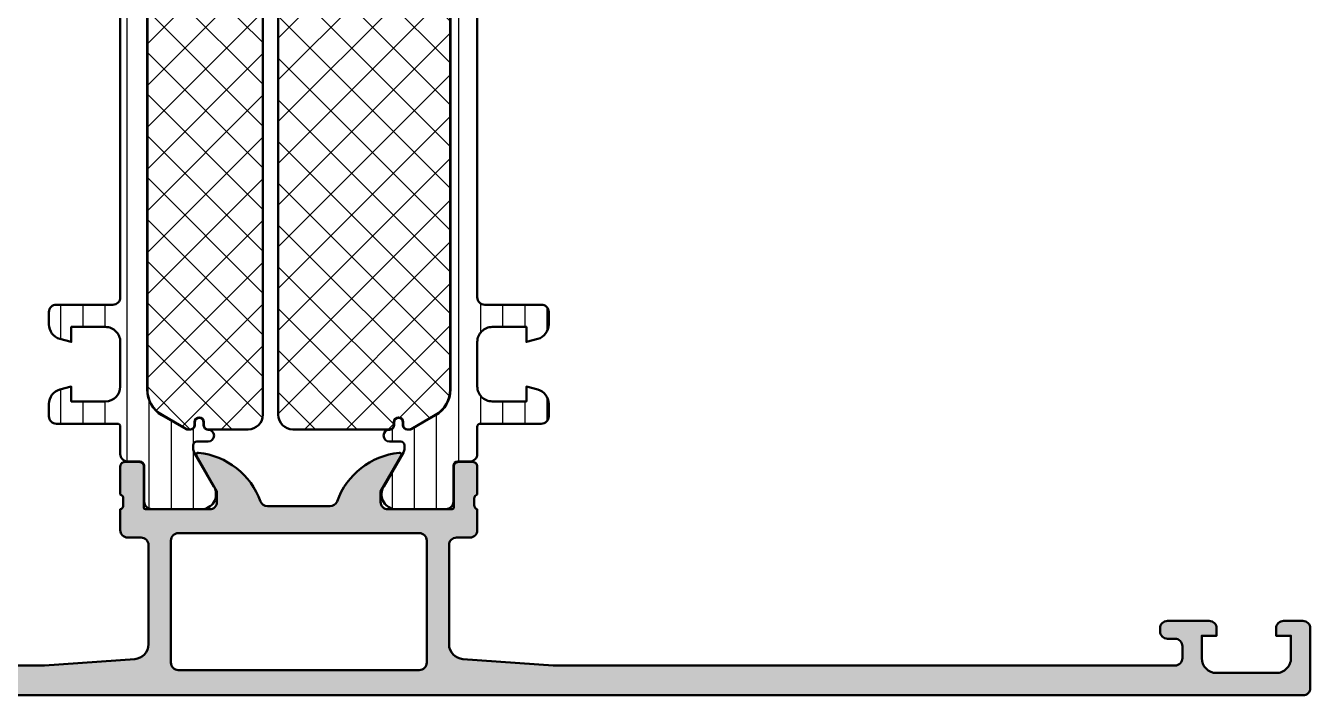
# Model space of a CAD drawing. Extents: x 0 to 136, y 0 to 90.
# Drawn here: x 49.6 to 136, y 0 to 45 of the extents above; entities that cross this region are included whole.
import ezdxf

# ---------------------------------------------------------------- set-up
doc = ezdxf.new("R2010")
doc.units = 0
for name, color, linetype, lineweight in [('0S-Alu contour', 7, 'Continuous', 50), ('0S-Alu hatch', 252, 'Continuous', 25), ('0S-Plastic contour', 254, 'Continuous', 50), ('0S-Plastic hatch', 253, 'Continuous', 25), ('0S-PT contour', 91, 'Continuous', 50), ('0S-PT hatch', 103, 'Continuous', 25)]:
    doc.layers.add(name, color=color, linetype=linetype, lineweight=lineweight)
pattern_1 = [(90, (0, 0), (-1.4859, 0), [])]
pattern_2 = [(135, (0, 0), (-1.403165018917055, -1.403165018917055), []), (225, (0, 0), (1.403165018917055, -1.403165018917055), [])]

# ---------------------------------------------------------------- blocks, each defined once
blk = doc.blocks.new('462340__4748A90D_C216_4EE1_9F30_8732400B8EC2_')
at = {"layer": '0S-Alu hatch'}
h = blk.add_hatch(color=256, dxfattribs=at)
edge = h.paths.add_edge_path()
edge.add_line((78.10000072992214, 10.1), (78.10000072992214, 3.431119203401266))
edge.add_arc((79.1000007299221, 3.43111935468617), 0.9999999999999573, 180.0000086648561, 265.9143832200261)
edge.add_line((79.02875367993421, 2.433660654855476), (85.10000072992212, 2.000000000000012))
edge.add_line((85.10000072992212, 2.000000000000012), (126.9000007299221, 1.999999999999998))
edge.add_arc((126.9000007299221, 2.500000151284903), 0.5000000000000142, 270.0000000000033, 360)
edge.add_line((127.4000007299221, 2.500000151284901), (127.4000007299221, 3.300000000000008))
edge.add_arc((126.9000007299221, 3.300000151284855), 0.5000000000000427, 359.9999826702877, 450.0000000000048)
edge.add_line((126.900000729922, 3.800000151284898), (126.4000007299221, 3.799999999999998))
edge.add_ellipse((126.4000009881817, 4.300000258259533), major_axis=(-0.5000002582596014, 0), ratio=1, start_angle=1.2253957095254009e-05, end_angle=89.99997040565108, ccw=False)
edge.add_line((125.9000007299221, 4.300000151284887), (125.9000007299221, 4.499999999999996))
edge.add_ellipse((126.4000007299221, 4.500000151284844), major_axis=(-0.5000000000000514, 0), ratio=1, start_angle=-90, end_angle=1.732971230694602e-05, ccw=False)
edge.add_line((126.4000007299221, 5.000000151284893), (129.2000007299221, 4.999999999999999))
edge.add_ellipse((129.2000009881815, 4.500000258259441), major_axis=(-0.4999997417406245, 0), ratio=1, start_angle=179.999987746043, end_angle=270.00002959435665, ccw=False)
edge.add_line((129.7000007299221, 4.500000151284903), (129.7000007299221, 4))
edge.add_line((129.7000007299221, 4), (128.7000007299221, 4))
edge.add_line((128.7000007299221, 4), (128.7000007299221, 2.500000000000007))
edge.add_arc((129.7000007299221, 2.500000151284881), 1, 180.0000086226911, 269.9999999999984)
edge.add_line((129.7000007299221, 1.500000151284881), (133.7000007299221, 1.499999999999999))
edge.add_arc((133.7000007299221, 2.500000151284894), 1, 269.9999999999984, 360)
edge.add_line((134.7000007299221, 2.500000151284871), (134.7000007299221, 3.999999999999999))
edge.add_line((134.7000007299221, 3.999999999999999), (133.7000007299221, 3.999999999999999))
edge.add_line((133.7000007299221, 3.999999999999999), (133.7000007299221, 4.499999999999984))
edge.add_ellipse((134.2000007299221, 4.500000151284865), major_axis=(-0.500000000000023, 0), ratio=1, start_angle=-90.00000000000972, end_angle=1.732971230694602e-05, ccw=False)
edge.add_line((134.2000007299221, 5.000000151284893), (135.5000007299221, 5))
edge.add_ellipse((135.5000009881815, 4.500000258259434), major_axis=(-0.4999997417406325, 0), ratio=1, start_angle=179.999987746043, end_angle=270.0000295943599, ccw=False)
edge.add_line((136.0000007299221, 4.500000151284893), (136.0000007299221, 0.5))
edge.add_ellipse((135.5000007299221, 0.5000001512849401), major_axis=(-0.5000000000000514, 0), ratio=1, start_angle=90.00000000000318, end_angle=179.9999826702878, ccw=False)
edge.add_line((135.5000007299221, 1.512848939e-07), (0.5000007299221068, 0))
edge.add_ellipse((0.5000009881816695, 0.5000002582595074), major_axis=(-0.5000002582595742, 0), ratio=1, start_angle=1.2253957095254009e-05, end_angle=89.99997040564938, ccw=False)
edge.add_line((7.299221068e-07, 0.500000151284894), (7.299221068e-07, 4.5))
edge.add_ellipse((0.5000007299221226, 4.500000151284853), major_axis=(-0.5000000000000387, 0), ratio=1, start_angle=-89.99999999999818, end_angle=1.732971230694602e-05, ccw=False)
edge.add_line((0.5000007299221066, 5.000000151284893), (1.800000729922119, 4.999999999999999))
edge.add_ellipse((1.800000988181493, 4.50000025825943), major_axis=(-0.4999997417406351, 0), ratio=1, start_angle=179.999987746043, end_angle=270.00002959435966, ccw=False)
edge.add_line((2.300000729922118, 4.500000151284894), (2.300000729922118, 3.999999999999999))
edge.add_line((2.300000729922118, 3.999999999999999), (1.300000729922118, 3.999999999999998))
edge.add_line((1.300000729922118, 3.999999999999998), (1.300000729922118, 2.5))
edge.add_arc((2.300000729922119, 2.500000151284893), 1.000000000000001, 180.0000086226911, 270)
edge.add_line((2.300000729922119, 1.500000151284892), (6.300000729922117, 1.499999999999998))
edge.add_arc((6.300000729922118, 2.500000151284893), 1, 269.9999999999999, 360)
edge.add_line((7.300000729922118, 2.500000151284896), (7.300000729922118, 4))
edge.add_line((7.300000729922118, 4), (6.300000729922118, 4))
edge.add_line((6.300000729922118, 4), (6.300000729922118, 4.499999999999996))
edge.add_ellipse((6.800000729922135, 4.500000151284851), major_axis=(-0.5000000000000407, 0), ratio=1, start_angle=-89.9999999999983, end_angle=1.732971230694602e-05, ccw=False)
edge.add_line((6.80000072992212, 5.000000151284893), (9.600000729922133, 4.999999999999999))
edge.add_ellipse((9.600000988181502, 4.500000258259426), major_axis=(-0.4999997417406396, 0), ratio=1, start_angle=179.999987746043, end_angle=270.00002959435903, ccw=False)
edge.add_line((10.10000072992213, 4.500000151284889), (10.10000072992212, 4.299999999999996))
edge.add_ellipse((9.600000729922112, 4.30000015128493), major_axis=(-0.5000000000000372, 0), ratio=1, start_angle=90.00000000000199, end_angle=179.9999826702878, ccw=False)
edge.add_line((9.600000729922128, 3.800000151284892), (9.100000729922135, 3.799999999999999))
edge.add_arc((9.100000729922135, 3.300000151284889), 0.5000000000000054, 90, 180)
edge.add_line((8.60000072992213, 3.300000151284888), (8.60000072992213, 2.500000000000003))
edge.add_arc((9.100000729922117, 2.500000151284881), 0.4999999999999876, 180.0000173297123, 269.9999999999969)
edge.add_line((9.10000072992209, 2.000000151284893), (50.90000072992211, 2.000000000000012))
edge.add_line((50.90000072992211, 2.000000000000012), (56.97124777991003, 2.43366050357058))
edge.add_arc((56.9000007299221, 3.431119354686228), 1.000000000000021, 274.0856161624078, 360)
edge.add_line((57.90000072992213, 3.431119354686229), (57.9000007299221, 10.10000000000002))
edge.add_arc((57.40000072992211, 10.10000015128492), 0.4999999999999858, 359.9999826702877, 449.9999999999984)
edge.add_line((57.40000072992213, 10.6000001512849), (56.50000072992209, 10.60000000000001))
edge.add_ellipse((56.50000098818168, 11.10000025825949), major_axis=(-0.5000002582595428, 0), ratio=1, start_angle=1.2253957095254009e-05, end_angle=89.99997040564631, ccw=False)
edge.add_line((56.00000072992215, 11.10000015128489), (56.00000072992213, 12.50000000000001))
edge.add_arc((55.92116428337911, 12.76752074327801), 0.2788950563274165, 286.4198676340515, 361.1645893740953)
edge.add_line((56.20000172992214, 12.77318915127637), (56.20000172992213, 13.22678299999145))
edge.add_arc((55.92113363427893, 13.23244381075341), 0.2789255417371863, 358.8370988571684, 433.5754054446442)
edge.add_line((56.00000072992211, 13.49998715127638), (56.00000072992215, 15.379998))
edge.add_ellipse((56.30000072992216, 15.37999815128483), major_axis=(-0.3000000000000495, 0), ratio=1, start_angle=-89.99999999999591, end_angle=2.8889863301628793e-05, ccw=False)
edge.add_line((56.30000072992213, 15.67999815128488), (57.27997504896491, 15.67999799999999))
edge.add_ellipse((57.2799753072242, 15.37999825825937), major_axis=(-0.2999997417407353, 0), ratio=1, start_angle=179.9999795628631, end_angle=270.0000493239352, ccw=False)
edge.add_line((57.57997504896493, 15.37999815128486), (57.57997504896493, 12.61999999999999))
edge.add_arc((57.6999750489649, 12.62000015128488), 0.1199999999999832, 180.0000722334889, 270.0000000000033)
edge.add_line((57.69997504896491, 12.5000001512849), (62.00000072992217, 12.49999999999999))
edge.add_arc((62.00000072992219, 13.00000015128494), 0.500000000000057, 269.9999999999984, 360)
edge.add_line((62.50000072992225, 13.00000015128492), (62.50000072992218, 13.70000000000012))
edge.add_line((62.50000072992218, 13.70000000000012), (61.11850527229989, 16.09282032302725))
edge.add_ellipse((61.23812054952814, 16.16188029331535), major_axis=(-0.1381198539044319, 0), ratio=1, start_angle=-96.01275253639301, end_angle=30.0000207579061, ccw=False)
edge.add_ellipse((60.72883797489375, 11.32674742914675), major_axis=(-4.999999999999094, 0), ratio=1, start_angle=199.9129096859919, end_angle=263.9872298561636, ccw=False)
edge.add_arc((65.90000072992252, 13.20000015128572), 0.5000000000007147, 199.912909685965, 269.9999999999739)
edge.add_line((65.90000072992231, 12.700000151285), (70.10000072992209, 12.69999999999999))
edge.add_arc((70.10000072992219, 13.20000015128604), 0.50000000000116, 269.9999999999886, 340.0870903139991)
edge.add_ellipse((75.27116348495089, 11.32674742914719), major_axis=(-4.999999999998536, 0), ratio=1, start_angle=276.0127701438396, end_angle=340.08709031401264, ccw=False)
edge.add_ellipse((74.76188094527353, 16.16188036663635), major_axis=(-0.1381197846484368, 0), ratio=1, start_angle=150.000000000033, end_angle=276.01277014384436, ccw=False)
edge.add_line((74.88149618754436, 16.0928204743122), (73.50000072992218, 13.70000000000001))
edge.add_line((73.50000072992218, 13.70000000000001), (73.50000072992214, 12.99999999999991))
edge.add_arc((74.00000072992206, 13.00000015128482), 0.499999999999929, 180.0000173297123, 270.0000000000017)
edge.add_line((74.00000072992208, 12.5000001512849), (78.30002641087913, 12.50000000000001))
edge.add_arc((78.30002641087913, 12.62000015128514), 0.1200000000002177, 270, 360)
edge.add_line((78.42002641087934, 12.62000015128514), (78.42002641087934, 15.37999800000026))
edge.add_ellipse((78.72002641087937, 15.37999815128508), major_axis=(-0.3000000000000637, 0), ratio=1, start_angle=-89.99999999998897, end_angle=2.8889863301628793e-05, ccw=False)
edge.add_line((78.72002641087931, 15.67999815128514), (79.70000072992211, 15.67999800000024))
edge.add_ellipse((79.70000098818144, 15.37999825825965), major_axis=(-0.2999997417407087, 0), ratio=1, start_angle=179.9999795628631, end_angle=270.000049323942, ccw=False)
edge.add_line((80.00000072992214, 15.37999815128513), (80.00000072992214, 13.49998699999172))
edge.add_arc((80.07886782556533, 13.23244381075367), 0.2789255417371708, 106.4246033422993, 181.1628700728868)
edge.add_line((79.79999972992213, 13.22678315127661), (79.79999972992213, 12.77318899999172))
edge.add_arc((80.07883717646519, 12.76752074327824), 0.2788950563274377, 178.835441699224, 253.5801235805065)
edge.add_line((80.00000072992214, 12.50000015128512), (80.00000072992214, 11.09999999999997))
edge.add_ellipse((79.50000072992215, 11.10000015128489), major_axis=(-0.4999999999999945, 0), ratio=1, start_angle=89.9999999999983, end_angle=179.9999826702878, ccw=False)
edge.add_line((79.50000072992214, 10.6000001512849), (78.60000072992212, 10.60000000000001))
edge.add_arc((78.60000072992214, 10.10000015128491), 0.5, 90.00000000000325, 180.0000173297123)
edge = h.paths.add_edge_path()
edge.add_arc((76.10000072992213, 10.4000001512849), 0.5, 0, 90)
edge.add_line((76.10000072992213, 10.9000001512849), (59.90000072992211, 10.90000000000001))
edge.add_arc((59.90000072992211, 10.4000001512849), 0.5, 90, 180)
edge.add_line((59.40000072992211, 10.4000001512849), (59.40000072992211, 2.199999999999993))
edge.add_arc((59.90000072992211, 2.200000151284888), 0.5, 180.0000173297123, 270)
edge.add_line((59.90000072992211, 1.700000151284888), (76.10000072992213, 1.699999999999994))
edge.add_arc((76.10000072992213, 2.200000151284888), 0.5, 270, 360)
edge.add_line((76.60000072992213, 2.200000151284888), (76.60000072992213, 10.4000001512849))
at = {"layer": '0S-Alu contour', "color": 7}
for points in [[(56.30000072992213, 15.67999815128488), (57.27997504896491, 15.67999799999999)], [(62.50000072992225, 13.00000015128492), (62.50000072992218, 13.70000000000012), (61.11850527229989, 16.09282032302725)], [(74.88149618754436, 16.0928204743122), (73.50000072992218, 13.70000000000001), (73.50000072992214, 12.99999999999991)], [(78.72002641087931, 15.67999815128514), (79.70000072992211, 15.67999800000024)], [(56.00000072992211, 13.49998715127638), (56.00000072992215, 15.379998)], [(57.57997504896493, 15.37999815128486), (57.57997504896493, 12.61999999999999)], [(78.42002641087934, 12.62000015128514), (78.42002641087934, 15.37999800000026)], [(80.00000072992214, 15.37999815128513), (80.00000072992214, 13.49998699999172)], [(56.20000172992214, 12.77318915127637), (56.20000172992213, 13.22678299999145)], [(79.79999972992213, 13.22678315127661), (79.79999972992213, 12.77318899999172)], [(56.00000072992215, 11.10000015128489), (56.00000072992213, 12.50000000000001)], [(57.69997504896491, 12.5000001512849), (62.00000072992217, 12.49999999999999)], [(65.90000072992231, 12.700000151285), (70.10000072992209, 12.69999999999999)], [(74.00000072992208, 12.5000001512849), (78.30002641087913, 12.50000000000001)], [(80.00000072992214, 12.50000015128512), (80.00000072992214, 11.09999999999997)], [(57.40000072992213, 10.6000001512849), (56.50000072992209, 10.60000000000001)], [(59.40000072992211, 10.4000001512849), (59.40000072992211, 2.199999999999993)], [(76.10000072992213, 10.9000001512849), (59.90000072992211, 10.90000000000001)], [(76.60000072992213, 2.200000151284888), (76.60000072992213, 10.4000001512849)], [(79.50000072992214, 10.6000001512849), (78.60000072992212, 10.60000000000001)], [(57.90000072992213, 3.431119354686229), (57.9000007299221, 10.10000000000002)], [(78.10000072992214, 10.1), (78.10000072992214, 3.431119203401266)], [(125.9000007299221, 4.300000151284887), (125.9000007299221, 4.499999999999996)], [(126.4000007299221, 5.000000151284893), (129.2000007299221, 4.999999999999999)], [(129.7000007299221, 4.500000151284903), (129.7000007299221, 4), (128.7000007299221, 4), (128.7000007299221, 2.500000000000007)], [(134.7000007299221, 2.500000151284871), (134.7000007299221, 3.999999999999999), (133.7000007299221, 3.999999999999999), (133.7000007299221, 4.499999999999984)], [(134.2000007299221, 5.000000151284893), (135.5000007299221, 5)], [(136.0000007299221, 4.500000151284893), (136.0000007299221, 0.5)], [(126.900000729922, 3.800000151284898), (126.4000007299221, 3.799999999999998)], [(127.4000007299221, 2.500000151284901), (127.4000007299221, 3.300000000000008)], [(9.10000072992209, 2.000000151284893), (50.90000072992211, 2.000000000000012), (56.97124777991003, 2.43366050357058)], [(79.02875367993421, 2.433660654855476), (85.10000072992212, 2.000000000000012), (126.9000007299221, 1.999999999999998)], [(59.90000072992211, 1.700000151284888), (76.10000072992213, 1.699999999999994)], [(129.7000007299221, 1.500000151284881), (133.7000007299221, 1.499999999999999)], [(135.5000007299221, 1.512848939e-07), (0.5000007299221066, 0)]]:
    blk.add_lwpolyline(points, dxfattribs=at)
at = {"layer": '0S-Alu contour', "color": 7, "extrusion": (0, 0, -1)}
for centre, radius, start, end in [((-56.30000072992216, 15.37999815128483), 0.3000000000000495, 359.9999711101367, 89.99999999999594), ((-57.2799753072242, 15.37999825825937), 0.2999997417407353, 89.99995067606481, 180.000020437137), ((-61.23812054952814, 16.16188029331535), 0.1381198539044319, 329.999979242094, 96.01275253639307), ((-60.72883797489375, 11.32674742914675), 4.999999999999094, 96.01277014383638, 160.0870903140081), ((-75.27116348495089, 11.32674742914719), 4.999999999998536, 19.91290968598734, 83.98722985616041), ((-74.76188094527353, 16.16188036663635), 0.1381197846484368, 83.98722985615565, 209.9999999999671), ((-78.72002641087937, 15.37999815128508), 0.3000000000000637, 359.9999711101367, 89.99999999998914), ((-79.70000098818144, 15.37999825825965), 0.2999997417407087, 89.99995067605803, 180.000020437137), ((-56.50000098818168, 11.10000025825949), 0.5000002582595428, 270.0000295943537, 359.9999877460429), ((-79.50000072992215, 11.10000015128489), 0.4999999999999945, 180.0000173297123, 270.0000000000017), ((-126.4000007299221, 4.500000151284844), 0.5000000000000514, 359.9999826702877, 90), ((-129.2000009881815, 4.500000258259441), 0.4999997417406245, 89.99997040564338, 180.0000122539571), ((-134.2000007299221, 4.500000151284865), 0.500000000000023, 359.9999826702877, 90.00000000000978), ((-135.5000009881815, 4.500000258259434), 0.4999997417406325, 89.99997040564013, 180.0000122539571), ((-126.4000009881817, 4.300000258259533), 0.5000002582596014, 270.0000295943489, 359.9999877460429), ((-135.5000007299221, 0.5000001512849401), 0.5000000000000514, 180.0000173297123, 269.9999999999968)]:
    blk.add_arc(centre, radius, start, end, dxfattribs=at)
at = {"layer": '0S-Alu contour', "color": 7}
for centre, radius, start, end in [((55.92113363427893, 13.23244381075341), 0.2789255417371863, 358.8370988571684, 73.5754054446442), ((62.00000072992219, 13.00000015128494), 0.500000000000057, 269.9999999999984, 0), ((65.90000072992252, 13.20000015128572), 0.5000000000007147, 199.912909685965, 269.9999999999739), ((70.10000072992219, 13.20000015128604), 0.50000000000116, 269.9999999999886, 340.0870903139991), ((74.00000072992206, 13.00000015128482), 0.499999999999929, 180.0000173297123, 270.0000000000017), ((80.07886782556533, 13.23244381075367), 0.2789255417371708, 106.4246033422993, 181.1628700728868), ((55.92116428337911, 12.76752074327801), 0.2788950563274165, 286.4198676340515, 1.164589374095359), ((57.6999750489649, 12.62000015128488), 0.1199999999999832, 180.0000722334889, 270.0000000000033), ((78.30002641087913, 12.62000015128514), 0.1200000000002177, 270, 0), ((80.07883717646519, 12.76752074327824), 0.2788950563274377, 178.835441699224, 253.5801235805065), ((57.40000072992211, 10.10000015128492), 0.4999999999999858, 359.9999826702877, 89.99999999999837), ((59.90000072992211, 10.4000001512849), 0.5, 90, 180), ((76.10000072992213, 10.4000001512849), 0.5, 0, 90), ((78.60000072992214, 10.10000015128491), 0.5, 90.00000000000325, 180.0000173297123), ((126.9000007299221, 3.300000151284855), 0.5000000000000427, 359.9999826702877, 90.00000000000487), ((56.9000007299221, 3.431119354686228), 1.000000000000021, 274.0856161624078, 0), ((79.1000007299221, 3.43111935468617), 0.9999999999999573, 180.0000086648561, 265.9143832200261), ((59.90000072992211, 2.200000151284888), 0.5, 180.0000173297123, 270), ((76.10000072992213, 2.200000151284888), 0.5, 270, 0), ((126.9000007299221, 2.500000151284903), 0.5000000000000142, 270.0000000000033, 0), ((129.7000007299221, 2.500000151284881), 1, 180.0000086226911, 269.9999999999984), ((133.7000007299221, 2.500000151284894), 1, 269.9999999999984, 0)]:
    blk.add_arc(centre, radius, start, end, dxfattribs=at)
blk = doc.blocks.new('284597__A6F63FD5_D8BB_4A15_8F1B_646C4F07533F___648DB167_A982_4746_BD56_8C2FD0CB7679_')
at = {"layer": '0S-Plastic hatch'}
h = blk.add_hatch(dxfattribs=at)
h.set_pattern_fill('ANSI31', color=256, scale=0.4680000000000001, angle=45, style=0)
h.set_pattern_definition(pattern_1)
edge = h.paths.add_edge_path()
edge.add_ellipse((52.20000000000032, 62.92155924204918), major_axis=(-0.9999999999999092, 0), ratio=1, start_angle=0, end_angle=75.00000000000159, ccw=False)
edge.add_line((51.2000000000004, 62.92155924204917), (51.2000000000004, 63.75230846542357))
edge.add_ellipse((51.7000000000004, 63.75230846542357), major_axis=(-0.5, 0), ratio=1, start_angle=270.00000000000324, end_angle=360, ccw=False)
edge.add_line((51.70000000000037, 64.25230846542357), (55.80000000000039, 64.25230846542351))
edge.add_arc((55.80000000000039, 64.45230846542351), 0.2000000000000028, 270, 360)
edge.add_line((56.00000000000039, 64.45230846542351), (56.0000000000004, 66.29231414433303))
edge.add_ellipse((56.4999973210981, 66.292314144333), major_axis=(-0.4999973210977017, 0), ratio=1, start_angle=269.99969301797546, end_angle=360, ccw=False)
edge.add_line((56.50000000000728, 66.79231146542352), (57.31033133334063, 66.79231146542355))
edge.add_arc((57.31033133334064, 67.09231146542355), 0.2999999999999971, 269.9999999999986, 360)
edge.add_line((57.61033133334064, 67.09231146542353), (57.60999938294361, 69.49230984835981))
edge.add_ellipse((58.10999536038223, 69.49231248798493), major_axis=(-0.4999959774455833, 0), ratio=1, start_angle=-90.00030248118418, end_angle=0.0003024817733034979, ccw=False)
edge.add_line((58.10999800000729, 69.99230846542355), (61.58653949810679, 69.99230846542355))
edge.add_ellipse((61.44422884911543, 69.0024903907007), major_axis=(-0.9999960709244742, 0), ratio=1, start_angle=147.2729839001596, end_angle=261.81839194810016, ccw=False)
edge.add_line((62.28548149810678, 68.46185546542355), (60.96696464879562, 66.17811697875126))
edge.add_arc((61.39997736552599, 65.92811700445172), 0.4999999999999846, 150.0000034006562, 180.0057438232341)
edge.add_line((60.89997736803845, 65.9280668801379), (60.90000000000981, 65.70230846544109))
edge.add_arc((61.1500000000273, 65.70230846544106), 0.2500000000174865, 180, 270.0000000000017)
edge.add_line((61.1500000000273, 65.45230846542358), (61.90040663939139, 65.45230846542354))
edge.add_ellipse((61.90040663939139, 65.05304939230678), major_axis=(-0.3992590731167667, 0), ratio=1, start_angle=90, end_angle=270, ccw=False)
edge.add_arc((61.90040663939138, 64.35230846542345), 0.3014818537665747, 89.99999999999864, 180)
edge.add_line((61.59892478562481, 64.3523084654235), (61.59892478562481, 64.1517376701373))
edge.add_ellipse((61.29949558091105, 64.15173767013732), major_axis=(-0.2994292047137605, 0), ratio=1, start_angle=0, end_angle=180, ccw=False)
edge.add_line((61.00006637619729, 64.15173767013732), (61.00006637619728, 64.35230846542362))
edge.add_arc((60.70006637619731, 64.35230846542359), 0.2999999999999687, 0, 86.60636072854572)
edge.add_line((60.71782504208574, 64.65178238713605), (60.53498719053997, 64.65178238713608))
edge.add_arc((60.53498719053984, 64.451782387136), 0.2000000000000739, 89.9999999999654, 119.9999999999628)
edge.add_line((60.43498719053992, 64.62498746789302), (58.80000000000038, 63.68102717331328))
edge.add_arc((59.80000000000029, 61.9489763657445), 1.999999999999884, 119.9999999999993, 180)
edge.add_line((57.80000000000041, 61.94897636574453), (57.8000000000004, 20.55564056505541))
edge.add_arc((59.80000000000036, 20.55564056505542), 1.999999999999964, 180, 240.0000000000007)
edge.add_line((58.80000000000041, 18.82358975748656), (60.43498719053991, 17.87962946290705))
edge.add_arc((60.53498719054011, 18.05283454366383), 0.2000000000000009, 239.9999999999339, 269.9999999999308)
edge.add_line((60.53498719053987, 17.85283454366382), (60.71782504208576, 17.85283454366388))
edge.add_arc((60.70006637619734, 18.15230846537632), 0.2999999999999465, 273.3936392714545, 360)
edge.add_line((61.00006637619728, 18.15230846537631), (61.00006637619728, 18.35287926066258))
edge.add_ellipse((61.29949558091104, 18.35287926066258), major_axis=(-0.2994292047137605, 0), ratio=1, start_angle=180, end_angle=360, ccw=False)
edge.add_line((61.5989247856248, 18.35287926066261), (61.5989247856248, 18.15230846537631))
edge.add_arc((61.90040663939133, 18.15230846537641), 0.301481853766532, 180, 270.0000000000108)
edge.add_ellipse((61.90040663939139, 17.45156753849313), major_axis=(-0.3992590731167524, 0), ratio=1, start_angle=90, end_angle=270, ccw=False)
edge.add_line((61.90040663939139, 17.05230846537638), (61.15000000002726, 17.05230846537635))
edge.add_arc((61.15000000002728, 16.80230846535887), 0.2500000000174793, 90.00000000000487, 180)
edge.add_line((60.9000000000098, 16.80230846535878), (60.89997736803844, 16.57655005066198))
edge.add_arc((61.39997736552601, 16.57649992634819), 0.5000000000000032, 179.9942561767658, 209.9999965993458)
edge.add_line((60.96696464879563, 16.32649995204862), (62.28548149810677, 14.04276146537634))
edge.add_ellipse((61.44422884911544, 13.50212654009919), major_axis=(-0.9999960709244679, 0), ratio=1, start_angle=98.1816080518995, end_angle=212.7270160998411, ccw=False)
edge.add_line((61.58653949810679, 12.51230846537635), (58.10999800000729, 12.51230846537635))
edge.add_ellipse((58.10999536038224, 13.01230444281497), major_axis=(-0.4999959774455922, 0), ratio=1, start_angle=-0.0003024817733034979, end_angle=90.00030248118418, ccw=False)
edge.add_line((57.60999938294361, 13.01230708244006), (57.61033133334064, 15.41230546537633))
edge.add_arc((57.31033133334062, 15.41230546537633), 0.3000000000000114, 0, 90)
edge.add_line((57.31033133334062, 15.71230546537634), (56.50000000000727, 15.71230546537634))
edge.add_ellipse((56.49999732109808, 16.21230278646685), major_axis=(-0.4999973210976841, 0), ratio=1, start_angle=0, end_angle=90.00030698202619, ccw=False)
edge.add_line((56.0000000000004, 16.21230278646686), (56.0000000000004, 18.05230846537629))
edge.add_arc((55.80000000000037, 18.05230846537634), 0.2000000000000242, 0, 89.99999999998575)
edge.add_line((55.80000000000042, 18.25230846537637), (51.70000000000039, 18.25230846537631))
edge.add_ellipse((51.70000000000039, 18.75230846537629), major_axis=(-0.4999999999999858, 0), ratio=1, start_angle=0, end_angle=90, ccw=False)
edge.add_line((51.2000000000004, 18.75230846537631), (51.2000000000004, 19.58305768875067))
edge.add_ellipse((52.2000000000004, 19.58305768875067), major_axis=(-1, 0), ratio=1, start_angle=285.00000000000125, end_angle=360, ccw=False)
edge.add_line((51.94118095489786, 20.54898351503974), (52.7000000000004, 20.75230846537637))
edge.add_line((52.7000000000004, 20.75230846537637), (52.7000000000004, 19.75230846537636))
edge.add_line((52.7000000000004, 19.75230846537636), (55.00000000000039, 19.75230846537636))
edge.add_arc((55.00000000000039, 20.75230846537636), 0.9999999999999964, 270, 360)
edge.add_line((56.0000000000004, 20.75230846537637), (56.0000000000004, 23.75230846537643))
edge.add_arc((55.00000000000046, 23.75230846537637), 0.999999999999936, 0, 90.00000000000286)
edge.add_line((55.00000000000041, 24.75230846537631), (52.7000000000004, 24.75230846537634))
edge.add_line((52.7000000000004, 24.75230846537634), (52.7000000000004, 23.75230846537642))
edge.add_line((52.7000000000004, 23.75230846537642), (51.94118095489794, 23.9556334157129))
edge.add_ellipse((52.20000000000049, 24.92155924200207), major_axis=(-1.000000000000102, 0), ratio=1, start_angle=0, end_angle=74.99999999999949, ccw=False)
edge.add_line((51.2000000000004, 24.92155924200206), (51.2000000000004, 25.75230846537639))
edge.add_ellipse((51.70000000000036, 25.75230846537641), major_axis=(-0.4999999999999574, 0), ratio=1, start_angle=270.00000000000165, end_angle=360, ccw=False)
edge.add_line((51.70000000000035, 26.25230846537636), (55.50000000000039, 26.25230846537637))
edge.add_arc((55.50000000000041, 26.75230846537635), 0.4999999999999823, 269.9999999999984, 360)
edge.add_line((56.0000000000004, 26.75230846537634), (56.0000000000004, 55.7523084654235))
edge.add_arc((55.50000000000039, 55.75230846542354), 0.5000000000000071, 0, 89.99999999999837)
edge.add_line((55.5000000000004, 56.25230846542355), (51.70000000000033, 56.25230846542354))
edge.add_ellipse((51.70000000000037, 56.75230846542351), major_axis=(-0.4999999999999645, 0), ratio=1, start_angle=0, end_angle=89.99999999999511, ccw=False)
edge.add_line((51.2000000000004, 56.75230846542354), (51.2000000000004, 57.58305768879796))
edge.add_ellipse((52.20000000000037, 57.58305768879795), major_axis=(-0.9999999999999786, 0), ratio=1, start_angle=284.99999999999903, end_angle=360, ccw=False)
edge.add_line((51.94118095489788, 58.548983515087), (52.7000000000004, 58.75230846542354))
edge.add_line((52.7000000000004, 58.75230846542354), (52.7000000000004, 57.75230846542354))
edge.add_line((52.7000000000004, 57.75230846542354), (55.00000000000037, 57.75230846542354))
edge.add_arc((55.0000000000004, 58.75230846542354), 0.9999999999999928, 269.999999999998, 360)
edge.add_line((56.0000000000004, 58.75230846542354), (56.0000000000004, 61.75230846542359))
edge.add_arc((55.00000000000039, 61.75230846542355), 1, 0, 90.00000000000244)
edge.add_line((55.00000000000035, 62.75230846542355), (52.7000000000004, 62.75230846542349))
edge.add_line((52.7000000000004, 62.75230846542349), (52.7000000000004, 61.75230846542356))
edge.add_line((52.7000000000004, 61.75230846542356), (51.94118095489785, 61.95563341576019))
at = {"layer": '0S-Plastic contour', "color": 7}
for points in [[(57.80000000000041, 61.94897636574453), (57.8000000000004, 20.55564056505541)], [(56.0000000000004, 26.75230846537634), (56.0000000000004, 55.7523084654235)], [(51.70000000000035, 26.25230846537636), (55.50000000000039, 26.25230846537637)], [(51.2000000000004, 24.92155924200206), (51.2000000000004, 25.75230846537639)], [(55.00000000000041, 24.75230846537631), (52.7000000000004, 24.75230846537634), (52.7000000000004, 23.75230846537642), (51.94118095489794, 23.9556334157129)], [(56.0000000000004, 20.75230846537637), (56.0000000000004, 23.75230846537643)], [(51.94118095489786, 20.54898351503974), (52.7000000000004, 20.75230846537637), (52.7000000000004, 19.75230846537636), (55.00000000000039, 19.75230846537636)], [(51.2000000000004, 18.75230846537631), (51.2000000000004, 19.58305768875067)], [(55.80000000000042, 18.25230846537637), (51.70000000000039, 18.25230846537631)], [(58.80000000000041, 18.82358975748656), (60.43498719053991, 17.87962946290705)], [(61.00006637619728, 18.15230846537631), (61.00006637619728, 18.35287926066258)], [(61.5989247856248, 18.35287926066261), (61.5989247856248, 18.15230846537631)], [(56.0000000000004, 16.21230278646686), (56.0000000000004, 18.05230846537629)], [(60.53498719053987, 17.85283454366382), (60.71782504208576, 17.85283454366388)], [(60.9000000000098, 16.80230846535878), (60.89997736803844, 16.57655005066198)], [(61.90040663939139, 17.05230846537638), (61.15000000002726, 17.05230846537635)], [(57.31033133334062, 15.71230546537634), (56.50000000000727, 15.71230546537634)], [(60.96696464879563, 16.32649995204862), (62.28548149810677, 14.04276146537634)], [(57.60999938294361, 13.01230708244006), (57.61033133334064, 15.41230546537633)], [(61.58653949810679, 12.51230846537635), (58.10999800000729, 12.51230846537635)]]:
    blk.add_lwpolyline(points, dxfattribs=at)
at = {"layer": '0S-Plastic contour', "color": 7, "extrusion": (0, 0, -1)}
for centre, radius, start, end in [((-51.70000000000036, 25.75230846537641), 0.4999999999999574, 0, 89.99999999999837), ((-52.20000000000049, 24.92155924200207), 1.000000000000102, 285.0000000000005, 0), ((-52.2000000000004, 19.58305768875067), 1, 0, 74.99999999999878), ((-51.70000000000039, 18.75230846537629), 0.4999999999999858, 270, 0), ((-61.29949558091104, 18.35287926066258), 0.2994292047137605, 0, 180), ((-61.90040663939139, 17.45156753849313), 0.3992590731167524, 90, 270), ((-56.49999732109808, 16.21230278646685), 0.4999973210976841, 269.9996930179738, 0), ((-61.44422884911544, 13.50212654009919), 0.9999960709244679, 147.2729839001589, 261.8183919481005), ((-58.10999536038224, 13.01230444281497), 0.4999959774455922, 269.9996975188158, 0.0003024817733149)]:
    blk.add_arc(centre, radius, start, end, dxfattribs=at)
at = {"layer": '0S-Plastic contour', "color": 7}
for centre, radius, start, end in [((55.50000000000041, 26.75230846537635), 0.4999999999999823, 269.9999999999984, 0), ((55.00000000000046, 23.75230846537637), 0.999999999999936, 0, 90.00000000000286), ((55.00000000000039, 20.75230846537636), 0.9999999999999964, 270, 0), ((59.80000000000036, 20.55564056505542), 1.999999999999964, 180, 240.0000000000007), ((55.80000000000037, 18.05230846537634), 0.2000000000000242, 0, 89.99999999998575), ((60.70006637619734, 18.15230846537632), 0.2999999999999465, 273.3936392714545, 0), ((61.90040663939133, 18.15230846537641), 0.301481853766532, 180, 270.0000000000108), ((60.53498719054011, 18.05283454366383), 0.2000000000000009, 239.9999999999339, 269.9999999999308), ((61.39997736552601, 16.57649992634819), 0.5000000000000032, 179.9942561767658, 209.9999965993458), ((61.15000000002728, 16.80230846535887), 0.2500000000174793, 90.00000000000487, 180), ((57.31033133334062, 15.41230546537633), 0.3000000000000114, 0, 90)]:
    blk.add_arc(centre, radius, start, end, dxfattribs=at)
blk = doc.blocks.new('284597__040ED346_259B_41BE_BC81_DE0807876EAB___54D53D83_6F12_4823_9CAA_910124EB40AC_')
at = {"layer": '0S-Plastic hatch'}
h = blk.add_hatch(dxfattribs=at)
h.set_pattern_fill('ANSI31', color=256, scale=0.4680000000000001, angle=45, style=0)
h.set_pattern_definition(pattern_1)
edge = h.paths.add_edge_path()
edge.add_line((80.49999999999982, 56.25230846542354), (84.2999999999999, 56.25230846542354))
edge.add_arc((84.29999999999987, 56.75230846542351), 0.4999999999999574, 270.0000000000033, 360)
edge.add_line((84.79999999999983, 56.75230846542354), (84.79999999999983, 57.58305768879795))
edge.add_arc((83.79999999999986, 57.58305768879795), 0.9999999999999573, 0, 75.00000000000068)
edge.add_line((84.05881904510235, 58.54898351508698), (83.29999999999983, 58.75230846542355))
edge.add_line((83.29999999999983, 58.75230846542355), (83.29999999999983, 57.75230846542354))
edge.add_line((83.29999999999983, 57.75230846542354), (80.99999999999984, 57.75230846542354))
edge.add_ellipse((80.99999999999983, 58.75230846542355), major_axis=(-1.000000000000007, 0), ratio=1, start_angle=0, end_angle=90.00000000000159, ccw=False)
edge.add_line((79.99999999999983, 58.75230846542354), (79.99999999999983, 61.75230846542357))
edge.add_ellipse((80.99999999999982, 61.75230846542357), major_axis=(-0.9999999999999857, 0), ratio=1, start_angle=269.99999999999756, end_angle=360, ccw=False)
edge.add_line((80.99999999999984, 62.75230846542354), (83.29999999999983, 62.75230846542349))
edge.add_line((83.29999999999983, 62.75230846542349), (83.29999999999983, 61.75230846542357))
edge.add_line((83.29999999999983, 61.75230846542357), (84.0588190451024, 61.95563341576023))
edge.add_arc((83.79999999999993, 62.92155924204921), 0.9999999999999023, 284.9999999999985, 360)
edge.add_line((84.79999999999983, 62.92155924204919), (84.79999999999983, 63.75230846542358))
edge.add_arc((84.29999999999983, 63.75230846542358), 0.4999999999999858, 0, 89.99999999999675)
edge.add_line((84.29999999999987, 64.25230846542357), (80.19999999999983, 64.25230846542351))
edge.add_ellipse((80.19999999999987, 64.45230846542354), major_axis=(-0.2000000000000313, 0), ratio=1, start_angle=0, end_angle=89.99999999999193, ccw=False)
edge.add_line((79.99999999999983, 64.45230846542358), (79.99999999999983, 66.29231414433303))
edge.add_arc((79.50000267890213, 66.29231414433303), 0.4999973210976947, 0, 90.00030698202455)
edge.add_line((79.49999999999295, 66.79231146542355), (78.6896686666596, 66.79231146542352))
edge.add_ellipse((78.68966866665959, 67.09231146542353), major_axis=(-0.2999999999999971, 0), ratio=1, start_angle=0, end_angle=90.00000000000267, ccw=False)
edge.add_line((78.38966866665959, 67.09231146542355), (78.39000061705661, 69.49230984835984))
edge.add_arc((77.890004639618, 69.4923124879849), 0.4999959774455975, 359.9996975182267, 450.0003024811866)
edge.add_line((77.89000199999292, 69.99230846542353), (74.41346050189344, 69.99230846542352))
edge.add_arc((74.55577115088478, 69.00249039070069), 0.999996070924444, 98.18160805189915, 212.7270160998406)
edge.add_line((73.71451850189347, 68.46185546542355), (75.03303535120457, 66.17811697875129))
edge.add_ellipse((74.60002263447387, 65.92811700445162), major_axis=(-0.50000000000035, 0), ratio=1, start_angle=179.994256176766, end_angle=209.9999965993365, ccw=False)
edge.add_line((75.10002263196176, 65.92806688013792), (75.09999999999042, 65.70230846544109))
edge.add_ellipse((74.84999999997291, 65.70230846544106), major_axis=(-0.2500000000175078, 0), ratio=1, start_angle=90.00000000000318, end_angle=180, ccw=False)
edge.add_line((74.84999999997292, 65.45230846542356), (74.09959336060884, 65.45230846542351))
edge.add_arc((74.09959336060884, 65.05304939230678), 0.3992590731167524, 90, 270)
edge.add_ellipse((74.09959336060884, 64.35230846542343), major_axis=(-0.3014818537665889, 0), ratio=1, start_angle=180, end_angle=270, ccw=False)
edge.add_line((74.40107521437542, 64.35230846542352), (74.40107521437542, 64.1517376701373))
edge.add_arc((74.70050441908919, 64.15173767013732), 0.2994292047137605, 180, 360)
edge.add_line((74.99993362380295, 64.15173767013735), (74.99993362380295, 64.35230846542362))
edge.add_ellipse((75.2999336238029, 64.3523084654236), major_axis=(-0.2999999999999545, 0), ratio=1, start_angle=273.3936392714531, end_angle=360, ccw=False)
edge.add_line((75.28217495791448, 64.65178238713605), (75.46501280946028, 64.65178238713608))
edge.add_ellipse((75.46501280946038, 64.45178238713608), major_axis=(-0.2000000000000028, 0), ratio=1, start_angle=240.0000000000286, end_angle=270.00000000002854, ccw=False)
edge.add_line((75.56501280946028, 64.62498746789302), (77.19999999999985, 63.6810271733133))
edge.add_ellipse((76.19999999999993, 61.94897636574451), major_axis=(-1.999999999999881, 0), ratio=1, start_angle=180, end_angle=240.0000000000009, ccw=False)
edge.add_line((78.19999999999982, 61.94897636574452), (78.19999999999983, 20.55564056505541))
edge.add_ellipse((76.19999999999987, 20.55564056505543), major_axis=(-1.999999999999957, 0), ratio=1, start_angle=119.9999999999988, end_angle=180, ccw=False)
edge.add_line((77.1999999999998, 18.82358975748657), (75.56501280946031, 17.87962946290706))
edge.add_ellipse((75.4650128094601, 18.05283454366383), major_axis=(-0.2000000000000075, 0), ratio=1, start_angle=90.00000000007333, end_angle=120.00000000006739, ccw=False)
edge.add_line((75.46501280946036, 17.85283454366382), (75.28217495791446, 17.85283454366388))
edge.add_ellipse((75.2999336238029, 18.15230846537633), major_axis=(-0.2999999999999576, 0), ratio=1, start_angle=0, end_angle=86.6063607285443, ccw=False)
edge.add_line((74.99993362380295, 18.15230846537631), (74.99993362380295, 18.35287926066258))
edge.add_arc((74.70050441908919, 18.35287926066258), 0.2994292047137605, 0, 180)
edge.add_line((74.40107521437542, 18.35287926066258), (74.40107521437542, 18.15230846537632))
edge.add_ellipse((74.0995933606089, 18.15230846537641), major_axis=(-0.3014818537665178, 0), ratio=1, start_angle=89.99999999998658, end_angle=180, ccw=False)
edge.add_arc((74.09959336060884, 17.45156753849313), 0.3992590731167524, 90, 270)
edge.add_line((74.09959336060884, 17.05230846537638), (74.84999999997297, 17.05230846537635))
edge.add_ellipse((74.84999999997294, 16.80230846535886), major_axis=(-0.2500000000174865, 0), ratio=1, start_angle=180, end_angle=269.9999999999935, ccw=False)
edge.add_line((75.09999999999042, 16.80230846535878), (75.10002263196176, 16.57655005066198))
edge.add_ellipse((74.6000236536931, 16.57649965330409), major_axis=(-0.4999989808085771, 0), ratio=1, start_angle=150.000034700958, end_angle=180.0057751236176, ccw=False)
edge.add_line((75.03303562435076, 16.32650042515171), (73.71451850189345, 14.04276146537634))
edge.add_arc((74.5557711508848, 13.50212654009919), 0.9999960709244718, 147.2729839001593, 261.8183919481001)
edge.add_line((74.41346050189344, 12.51230846537635), (77.89000199999293, 12.51230846537635))
edge.add_arc((77.890004639618, 13.01230444281497), 0.4999959774455833, 269.9996975188149, 360.0003024817733)
edge.add_line((78.39000061705661, 13.01230708244006), (78.38966866665959, 15.41230546537633))
edge.add_ellipse((78.6896686666596, 15.41230546537634), major_axis=(-0.3000000000000114, 0), ratio=1, start_angle=270, end_angle=360, ccw=False)
edge.add_line((78.6896686666596, 15.71230546537634), (79.49999999999295, 15.71230546537634))
edge.add_arc((79.50000267890213, 16.21230278646686), 0.4999973210976948, 269.9996930179755, 360)
edge.add_line((79.99999999999983, 16.21230278646686), (79.99999999999983, 18.05230846537629))
edge.add_ellipse((80.19999999999987, 18.05230846537633), major_axis=(-0.2000000000000313, 0), ratio=1, start_angle=270.0000000000122, end_angle=360, ccw=False)
edge.add_line((80.1999999999998, 18.25230846537637), (84.29999999999983, 18.25230846537631))
edge.add_arc((84.29999999999983, 18.7523084653763), 0.4999999999999858, 270, 360)
edge.add_line((84.79999999999983, 18.75230846537631), (84.79999999999983, 19.58305768875068))
edge.add_arc((83.79999999999984, 19.58305768875069), 0.9999999999999857, 0, 75.0000000000002)
edge.add_line((84.05881904510235, 20.54898351503974), (83.29999999999983, 20.75230846537637))
edge.add_line((83.29999999999983, 20.75230846537637), (83.29999999999983, 19.75230846537636))
edge.add_line((83.29999999999983, 19.75230846537636), (80.99999999999983, 19.75230846537636))
edge.add_ellipse((80.99999999999982, 20.75230846537635), major_axis=(-0.9999999999999857, 0), ratio=1, start_angle=0, end_angle=90.0000000000008, ccw=False)
edge.add_line((79.99999999999983, 20.75230846537637), (79.99999999999983, 23.75230846537643))
edge.add_ellipse((80.99999999999979, 23.75230846537636), major_axis=(-0.999999999999943, 0), ratio=1, start_angle=269.99999999999756, end_angle=360, ccw=False)
edge.add_line((80.99999999999982, 24.75230846537631), (83.29999999999983, 24.75230846537634))
edge.add_line((83.29999999999983, 24.75230846537634), (83.29999999999983, 23.75230846537642))
edge.add_line((83.29999999999983, 23.75230846537642), (84.0588190451023, 23.9556334157129))
edge.add_arc((83.79999999999974, 24.92155924200207), 1.000000000000099, 284.9999999999996, 360)
edge.add_line((84.79999999999984, 24.92155924200206), (84.79999999999983, 25.75230846537639))
edge.add_arc((84.29999999999986, 25.7523084653764), 0.4999999999999716, 0, 89.99999999999837)
edge.add_line((84.29999999999987, 26.25230846537637), (80.49999999999982, 26.25230846537637))
edge.add_ellipse((80.49999999999982, 26.75230846537635), major_axis=(-0.4999999999999894, 0), ratio=1, start_angle=0, end_angle=90.00000000000159, ccw=False)
edge.add_line((79.99999999999983, 26.75230846537634), (79.99999999999983, 55.7523084654235))
edge.add_ellipse((80.49999999999982, 55.75230846542354), major_axis=(-0.5, 0), ratio=1, start_angle=270, end_angle=360, ccw=False)
at = {"layer": '0S-Plastic contour', "color": 7}
for points in [[(78.19999999999982, 61.94897636574452), (78.19999999999983, 20.55564056505541)], [(79.99999999999983, 26.75230846537634), (79.99999999999983, 55.7523084654235)], [(84.29999999999987, 26.25230846537637), (80.49999999999982, 26.25230846537637)], [(84.79999999999984, 24.92155924200206), (84.79999999999983, 25.75230846537639)], [(80.99999999999982, 24.75230846537631), (83.29999999999983, 24.75230846537634), (83.29999999999983, 23.75230846537642), (84.0588190451023, 23.9556334157129)], [(79.99999999999983, 20.75230846537637), (79.99999999999983, 23.75230846537643)], [(84.05881904510235, 20.54898351503974), (83.29999999999983, 20.75230846537637), (83.29999999999983, 19.75230846537636), (80.99999999999983, 19.75230846537636)], [(84.79999999999983, 18.75230846537631), (84.79999999999983, 19.58305768875068)], [(74.40107521437542, 18.35287926066258), (74.40107521437542, 18.15230846537632)], [(74.99993362380295, 18.15230846537631), (74.99993362380295, 18.35287926066258)], [(77.1999999999998, 18.82358975748657), (75.56501280946031, 17.87962946290706)], [(80.1999999999998, 18.25230846537637), (84.29999999999983, 18.25230846537631)], [(75.46501280946036, 17.85283454366382), (75.28217495791446, 17.85283454366388)], [(79.99999999999983, 16.21230278646686), (79.99999999999983, 18.05230846537629)], [(74.09959336060884, 17.05230846537638), (74.84999999997297, 17.05230846537635)], [(75.09999999999042, 16.80230846535878), (75.10002263196176, 16.57655005066198)], [(75.03303562435076, 16.32650042515171), (73.71451850189345, 14.04276146537634)], [(78.6896686666596, 15.71230546537634), (79.49999999999295, 15.71230546537634)], [(78.39000061705661, 13.01230708244006), (78.38966866665959, 15.41230546537633)], [(74.41346050189344, 12.51230846537635), (77.89000199999293, 12.51230846537635)]]:
    blk.add_lwpolyline(points, dxfattribs=at)
at = {"layer": '0S-Plastic contour', "color": 7, "extrusion": (0, 0, -1)}
for centre, radius, start, end in [((-80.49999999999982, 26.75230846537635), 0.4999999999999894, 269.9999999999984, 0), ((-80.99999999999979, 23.75230846537636), 0.999999999999943, 0, 90.00000000000244), ((-80.99999999999982, 20.75230846537635), 0.9999999999999857, 269.9999999999992, 0), ((-76.19999999999987, 20.55564056505543), 1.999999999999957, 180, 240.0000000000012), ((-74.0995933606089, 18.15230846537641), 0.3014818537665178, 180, 270.0000000000135), ((-75.2999336238029, 18.15230846537633), 0.2999999999999576, 273.3936392714557, 0), ((-80.19999999999987, 18.05230846537633), 0.2000000000000313, 0, 89.99999999998779), ((-75.4650128094601, 18.05283454366383), 0.2000000000000075, 239.9999999999326, 269.9999999999267), ((-74.84999999997294, 16.80230846535886), 0.2500000000174865, 90.00000000000651, 180), ((-74.6000236536931, 16.57649965330409), 0.4999989808085771, 179.9942248763824, 209.9999652990421), ((-78.6896686666596, 15.41230546537634), 0.3000000000000114, 0, 90)]:
    blk.add_arc(centre, radius, start, end, dxfattribs=at)
at = {"layer": '0S-Plastic contour', "color": 7}
for centre, radius, start, end in [((84.29999999999986, 25.7523084653764), 0.4999999999999716, 0, 89.99999999999837), ((83.79999999999974, 24.92155924200207), 1.000000000000099, 284.9999999999996, 0), ((83.79999999999984, 19.58305768875069), 0.9999999999999857, 0, 75.0000000000002), ((74.70050441908919, 18.35287926066258), 0.2994292047137605, 0, 180), ((84.29999999999983, 18.7523084653763), 0.4999999999999858, 270, 0), ((74.09959336060884, 17.45156753849313), 0.3992590731167524, 90, 270), ((79.50000267890213, 16.21230278646686), 0.4999973210976948, 269.9996930179755, 0), ((74.5557711508848, 13.50212654009919), 0.9999960709244718, 147.2729839001593, 261.8183919481001), ((77.890004639618, 13.01230444281497), 0.4999959774455833, 269.9996975188149, 0.0003024817733149)]:
    blk.add_arc(centre, radius, start, end, dxfattribs=at)
blk = doc.blocks.new('442270__60DE0288_E3C7_43D4_8249_92E12B1B31FA_')
at = {"layer": '0S-PT hatch'}
h = blk.add_hatch(dxfattribs=at)
h.set_pattern_fill('ANSI37', color=256, scale=0.625, angle=90, style=0)
h.set_pattern_definition(pattern_2)
edge = h.paths.add_edge_path()
edge.add_line((74.09959336060871, 64.63251178507186), (67.60000000001693, 64.63251178511896))
edge.add_arc((67.59999999999978, 63.65251178511899), 0.9799999999999613, 89.9999999989972, 180)
edge.add_line((66.61999999999982, 63.65251178511901), (66.61999999999982, 18.85210514568087))
edge.add_arc((67.59999999999981, 18.85210514568087), 0.9800000000000039, 180, 270.0000000000008)
edge.add_line((67.59999999999982, 17.87210514568086), (74.10107521437541, 17.87210514568087))
edge.add_arc((74.10107521437541, 18.15210514568088), 0.2800000000000011, 269.9999999999971, 360)
edge.add_line((74.38107521437543, 18.15210514568088), (74.38107521437543, 18.35267594096712))
edge.add_ellipse((74.70050441908919, 18.35267594096712), major_axis=(-0.3194292047137566, 0), ratio=1, start_angle=180, end_angle=360, ccw=False)
edge.add_line((75.01993362380294, 18.35267594096712), (75.01993362380294, 18.15210514568088))
edge.add_arc((75.29993362380293, 18.15210514568089), 0.2800000000000011, 180, 266.4872129359758)
edge.add_line((75.28277766033139, 17.87263122396839), (75.46501280946029, 17.87263122396839))
edge.add_arc((75.46501280946026, 18.05263122396839), 0.1799999999999997, 270.000000000009, 300.0000000000066)
edge.add_line((75.55501280946028, 17.8967466512872), (77.18999999999981, 18.84070694586676))
edge.add_arc((76.19999999999985, 20.55543724535997), 1.979999999999991, 299.9999999999989, 360)
edge.add_line((78.17999999999984, 20.55543724535995), (78.17999999999982, 61.94877304604899))
edge.add_arc((76.19999999999983, 61.94877304604899), 1.979999999999989, 0, 60.00000000000006)
edge.add_line((77.18999999999983, 63.66350334554217), (75.55501280946027, 64.60746364012174))
edge.add_arc((75.46501280946028, 64.4515790674406), 0.179999999999936, 59.99999999999221, 89.99999999999095)
edge.add_line((75.4650128094603, 64.63157906744054), (75.28277766033139, 64.63157906744054))
edge.add_arc((75.29993362380293, 64.35210514572806), 0.2799999999999824, 93.51278706402448, 180)
edge.add_line((75.01993362380294, 64.35210514572805), (75.01993362380296, 64.1515343504418))
edge.add_ellipse((74.69996681190139, 64.1515343504418), major_axis=(-0.3199668119015655, 0), ratio=1, start_angle=0, end_angle=180, ccw=False)
edge.add_line((74.37999999999982, 64.1515343504418), (74.37999999999982, 64.35210514568087))
edge.add_arc((74.09959336060878, 64.35210514568082), 0.2804066393910318, 0, 90.00000000001451)
at = {"layer": '0S-PT contour', "color": 7}
for points in [[(66.61999999999982, 63.65251178511901), (66.61999999999982, 18.85210514568087)], [(78.17999999999984, 20.55543724535995), (78.17999999999982, 61.94877304604899)], [(74.38107521437543, 18.15210514568088), (74.38107521437543, 18.35267594096712)], [(75.01993362380294, 18.35267594096712), (75.01993362380294, 18.15210514568088)], [(75.55501280946028, 17.8967466512872), (77.18999999999981, 18.84070694586676)], [(67.59999999999982, 17.87210514568086), (74.10107521437541, 17.87210514568087)], [(75.28277766033139, 17.87263122396839), (75.46501280946029, 17.87263122396839)]]:
    blk.add_lwpolyline(points, dxfattribs=at)
for centre, radius, start, end in [((76.19999999999985, 20.55543724535997), 1.979999999999991, 299.9999999999989, 0), ((67.59999999999981, 18.85210514568087), 0.9800000000000039, 180, 270.0000000000008), ((74.10107521437541, 18.15210514568088), 0.2800000000000011, 269.9999999999971, 0), ((75.29993362380293, 18.15210514568089), 0.2800000000000011, 180, 266.4872129359758), ((75.46501280946026, 18.05263122396839), 0.1799999999999997, 270.000000000009, 300.0000000000066)]:
    blk.add_arc(centre, radius, start, end, dxfattribs=at)
at = {"layer": '0S-PT contour', "color": 7, "extrusion": (0, 0, -1)}
blk.add_arc((-74.70050441908919, 18.35267594096712), 0.3194292047137566, 0, 180, dxfattribs=at)
blk = doc.blocks.new('442270__D5FE8C62_D257_45F6_827E_88728534A3A1_')
at = {"layer": '0S-PT hatch'}
h = blk.add_hatch(dxfattribs=at)
h.set_pattern_fill('ANSI37', color=256, scale=0.625, angle=90, style=0)
h.set_pattern_definition(pattern_2)
edge = h.paths.add_edge_path()
edge.add_arc((64.60000000000042, 63.65251178511901), 0.9799999999999754, 0, 90.00000000100117)
edge.add_line((64.5999999999833, 64.632511785119), (61.90040663939173, 64.63251178507186))
edge.add_arc((61.90040663939157, 64.35210514568071), 0.2804066393911455, 89.99999999996662, 180)
edge.add_line((61.62000000000042, 64.35210514568087), (61.62000000000041, 64.1515343504418))
edge.add_ellipse((61.30003318809885, 64.1515343504418), major_axis=(-0.3199668119015655, 0), ratio=1, start_angle=0, end_angle=180, ccw=False)
edge.add_line((60.98006637619729, 64.1515343504418), (60.98006637619729, 64.35210514572805))
edge.add_arc((60.70006637619727, 64.35210514572805), 0.2800000000000082, 0, 86.48721293599618)
edge.add_line((60.71722233966871, 64.63157906744055), (60.53498719053992, 64.63157906744054))
edge.add_arc((60.53498719053995, 64.4515790674406), 0.1799999999999358, 90.00000000000905, 120.0000000000078)
edge.add_line((60.44498719053996, 64.60746364012174), (58.8100000000004, 63.66350334554217))
edge.add_arc((59.80000000000042, 61.94877304604899), 1.980000000000003, 120.0000000000004, 180)
edge.add_line((57.82000000000042, 61.94877304604899), (57.8200000000004, 20.55543724535995))
edge.add_arc((59.80000000000039, 20.55543724535994), 1.979999999999982, 180, 240.0000000000002)
edge.add_line((58.8100000000004, 18.84070694586677), (60.44498719053994, 17.8967466512872))
edge.add_arc((60.53498719053994, 18.05263122396839), 0.1799999999999919, 239.9999999999999, 270)
edge.add_line((60.53498719053994, 17.8726312239684), (60.71722233966884, 17.87263122396839))
edge.add_arc((60.70006637619728, 18.15210514568088), 0.2799999999999907, 273.5127870640287, 360)
edge.add_line((60.98006637619728, 18.15210514568088), (60.98006637619728, 18.35267594096712))
edge.add_ellipse((61.29949558091104, 18.35267594096712), major_axis=(-0.3194292047137636, 0), ratio=1, start_angle=180, end_angle=360, ccw=False)
edge.add_line((61.61892478562481, 18.35267594096712), (61.61892478562481, 18.15210514568088))
edge.add_arc((61.89892478562481, 18.15210514568088), 0.2800000000000082, 180, 269.9999999999971)
edge.add_line((61.8989247856248, 17.87210514568087), (64.60000000000039, 17.87210514568087))
edge.add_arc((64.6000000000004, 18.85210514568087), 0.9799999999999968, 269.9999999999992, 360)
edge.add_line((65.58000000000041, 18.85210514568087), (65.5800000000004, 63.65251178511901))
at = {"layer": '0S-PT contour', "color": 7}
for points in [[(65.58000000000041, 18.85210514568087), (65.5800000000004, 63.65251178511901)], [(57.82000000000042, 61.94877304604899), (57.8200000000004, 20.55543724535995)], [(58.8100000000004, 18.84070694586677), (60.44498719053994, 17.8967466512872)], [(60.98006637619728, 18.15210514568088), (60.98006637619728, 18.35267594096712)], [(61.61892478562481, 18.35267594096712), (61.61892478562481, 18.15210514568088)], [(60.53498719053994, 17.8726312239684), (60.71722233966884, 17.87263122396839)], [(61.8989247856248, 17.87210514568087), (64.60000000000039, 17.87210514568087)]]:
    blk.add_lwpolyline(points, dxfattribs=at)
for centre, radius, start, end in [((59.80000000000039, 20.55543724535994), 1.979999999999982, 180, 240.0000000000002), ((60.70006637619728, 18.15210514568088), 0.2799999999999907, 273.5127870640287, 0), ((61.89892478562481, 18.15210514568088), 0.2800000000000082, 180, 269.9999999999971), ((64.6000000000004, 18.85210514568087), 0.9799999999999968, 269.9999999999992, 0), ((60.53498719053994, 18.05263122396839), 0.1799999999999919, 239.9999999999999, 270)]:
    blk.add_arc(centre, radius, start, end, dxfattribs=at)
at = {"layer": '0S-PT contour', "color": 7, "extrusion": (0, 0, -1)}
blk.add_arc((-61.29949558091104, 18.35267594096712), 0.3194292047137637, 0, 180, dxfattribs=at)
blk = doc.blocks.new('442270__DA00EF9F_C4B3_46A3_B8C6_1E851B5A8F7F_')
at = {"layer": '0S-Alu contour', "color": 7}
blk.add_blockref('462340__4748A90D_C216_4EE1_9F30_8732400B8EC2_', (0, 0), dxfattribs=at)
at = {"layer": '0S-Plastic contour', "color": 7}
for name in ['284597__A6F63FD5_D8BB_4A15_8F1B_646C4F07533F___648DB167_A982_4746_BD56_8C2FD0CB7679_', '284597__040ED346_259B_41BE_BC81_DE0807876EAB___54D53D83_6F12_4823_9CAA_910124EB40AC_']:
    blk.add_blockref(name, (0, 0), dxfattribs=at)
at = {"layer": '0S-PT contour', "color": 7}
for name in ['442270__D5FE8C62_D257_45F6_827E_88728534A3A1_', '442270__60DE0288_E3C7_43D4_8249_92E12B1B31FA_']:
    blk.add_blockref(name, (0, 0), dxfattribs=at)

msp = doc.modelspace()

# ---------------------------------------------------------------- block references
at = {"layer": '0S-Alu contour', "color": 7}
msp.add_blockref('442270__DA00EF9F_C4B3_46A3_B8C6_1E851B5A8F7F_', (0, 0), dxfattribs=at)

doc.saveas('drawing.dxf')
